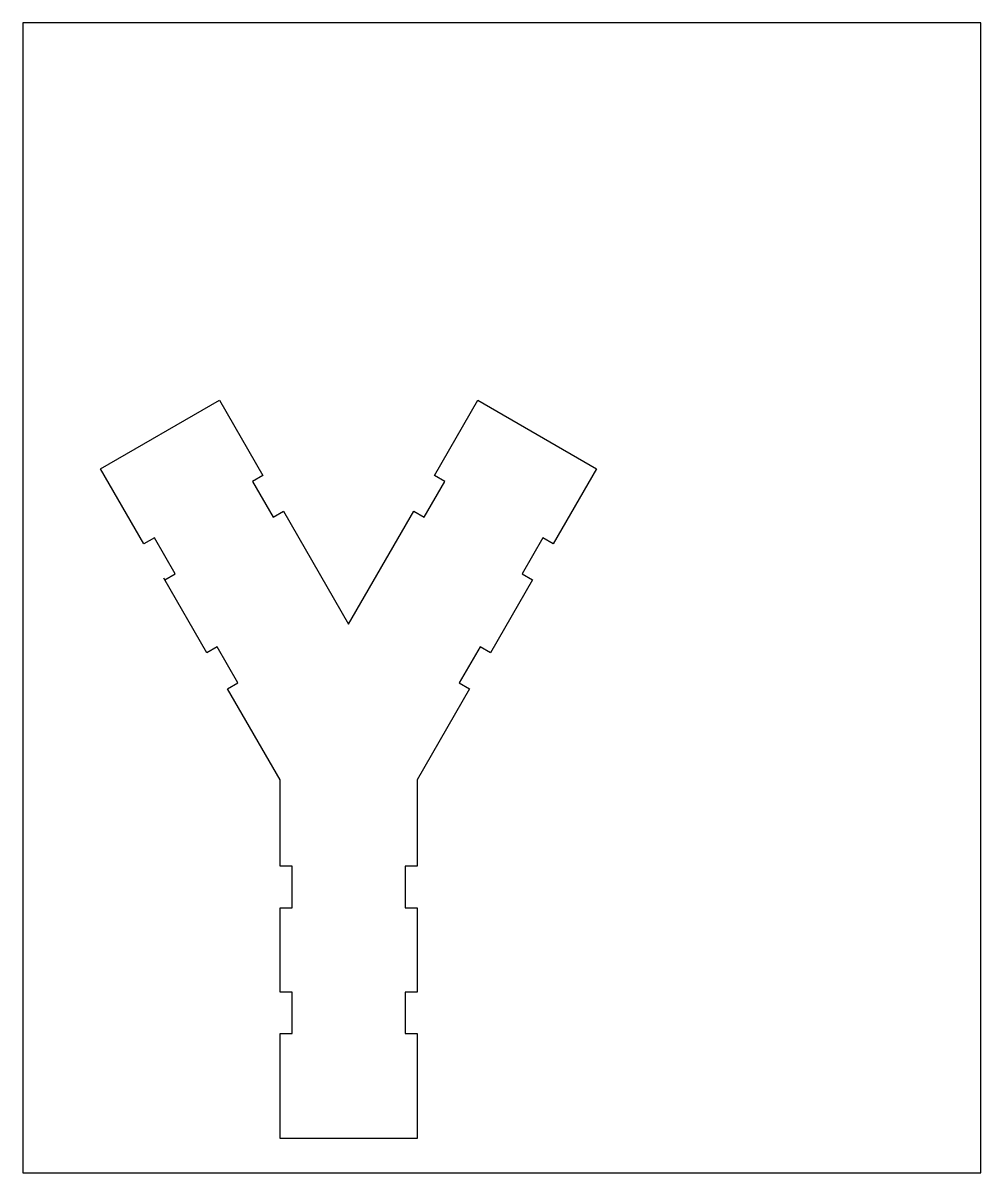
# Model space of a CAD drawing. Header units: millimetres. Extents: x -85 to 169, y -105 to 199.
import ezdxf

# ---------------------------------------------------------------- set-up
doc = ezdxf.new("R2010")
doc.units = ezdxf.units.MM
doc.header["$MEASUREMENT"] = 0
doc.layers.add('Cut', color=1, linetype='Continuous')

msp = doc.modelspace()

# ---------------------------------------------------------------- linework, layer by layer
msp.add_lwpolyline([(168.71, -105.33), (168.71, 199.47), (-85.29, 199.47), (-85.29, -105.33)], close=True)
at = {"layer": 'Cut'}
msp.add_lwpolyline([(-47.71, 51.88), (-44.96, 53.47), (-50.46, 62.99), (-53.21, 61.41), (-64.7, 81.29), (-33.22, 99.47), (-21.73, 79.58), (-24.48, 77.99), (-18.98, 68.47), (-16.23, 70.06), (1.04, 40.13), (18.32, 70.06), (21.07, 68.47), (26.57, 77.99), (23.82, 79.58), (35.3, 99.47), (66.78, 81.29), (55.3, 61.41), (52.55, 62.99), (47.05, 53.47), (49.8, 51.88), (38.64, 32.54), (35.89, 34.13), (30.39, 24.6), (33.14, 23.01), (19.22, -1.09), (19.22, -24.05), (16.04, -24.05), (16.04, -35.05), (19.22, -35.05), (19.22, -57.39), (16.04, -57.39), (16.04, -68.39), (19.22, -68.39), (19.22, -96.22), (-17.13, -96.22), (-17.13, -68.39), (-13.96, -68.39), (-13.96, -57.39), (-17.13, -57.39), (-17.13, -35.05), (-13.96, -35.05), (-13.96, -24.05), (-17.13, -24.05), (-17.13, -1.09), (-31.05, 23.01), (-28.3, 24.6), (-33.8, 34.13), (-36.55, 32.54), (-47.96, 52.31)], dxfattribs=at)

doc.saveas('drawing.dxf')
